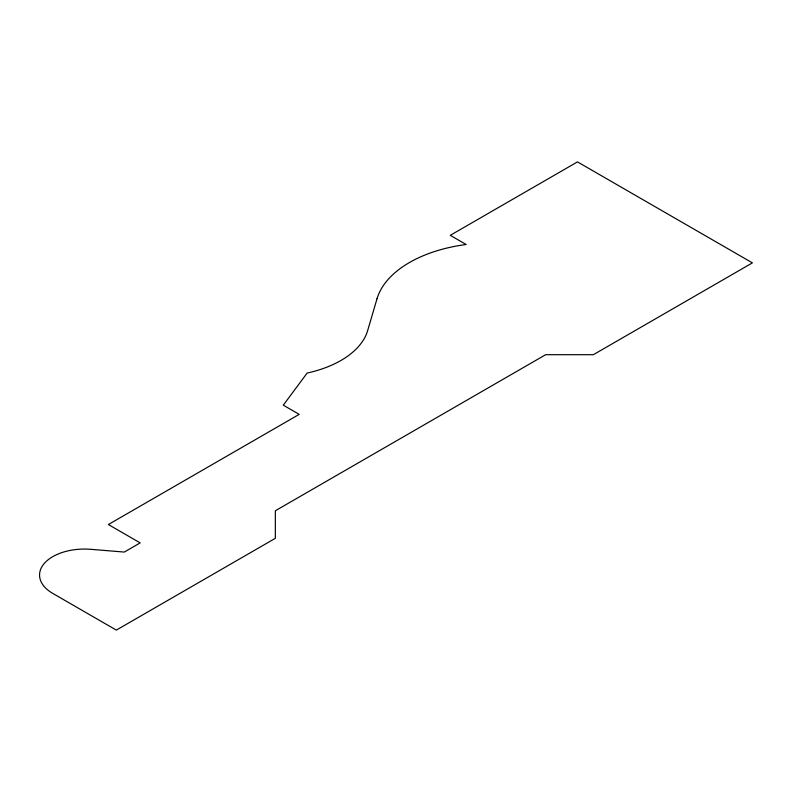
<?xml version="1.0" encoding="UTF-8"?>
<svg xmlns="http://www.w3.org/2000/svg" width="792" height="792" viewBox="0 0 792 792"><rect width="100%" height="100%" fill="white"/><g stroke="black" fill="none" stroke-linecap="round" stroke-linejoin="round"><path stroke-width="1.19" d="M377.032 298.733L367.627 330.67A95.614 55.202 0 0 1 307.147 373.052L283.298 405.177L299.198 414.365L108.375 524.532L140.184 542.896L124.285 552.073L90.892 549.321A44.976 25.968 0 0 0 44.303 563.409A44.976 25.968 0 0 0 52.727 593.386L116.335 630.105L275.349 538.303L275.349 510.761L545.678 354.687L593.386 354.687L752.4 262.875L577.477 161.895L450.262 235.333L466.171 244.52A116.216 67.102 0 0 0 377.032 298.733"/></g></svg>
